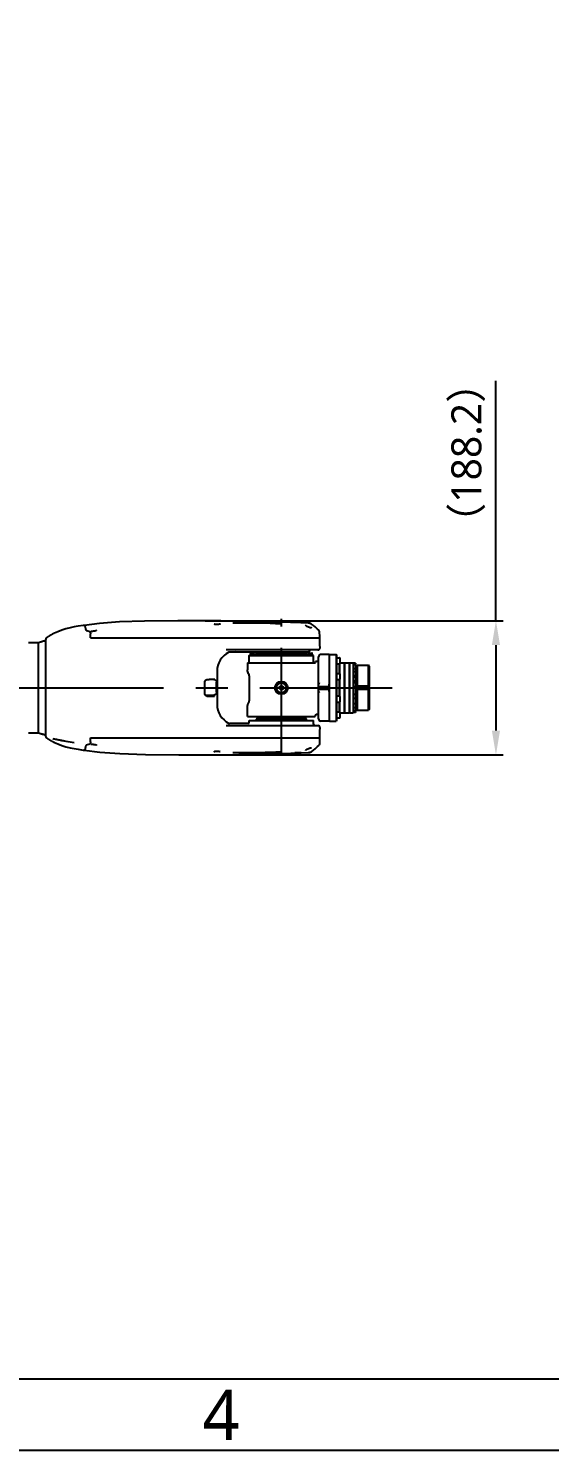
# Model space of a CAD drawing. Header units: millimetres. Extents: x 7426 to 8740, y 124 to 421.
# Drawn here: x 8049.9 to 8086.4, y 123.6 to 223.2 of the extents above; entities that cross this region are included whole.
import ezdxf
from ezdxf.enums import TextEntityAlignment as Align

# ---------------------------------------------------------------- set-up
doc = ezdxf.new("R2010")
doc.units = ezdxf.units.MM
doc.linetypes.add('CENTER', pattern=[0.6, 0.375, -0.075, 0.075, -0.075])
for name, color, linetype in [('中心线', 7, 'Continuous'), ('外形图', 7, 'Continuous'), ('尺寸标注', 7, 'Continuous'), ('模板', 7, 'Continuous')]:
    doc.layers.add(name, color=color, linetype=linetype)
doc.styles.add('微软雅黑', font='msyh.ttc')
doc.dimstyles.new('尺寸标注_1_20比例', dxfattribs={"dimtxt": 2.1, "dimasz": 1.7, "dimexe": 0.5, "dimexo": 0.4, "dimgap": 0.5, "dimtad": 1, "dimdec": 1, "dimlfac": 20, "dimdsep": 46, "dimtxsty": '微软雅黑', "dimcen": 0.09, "dimadec": 0, "dimazin": 0, "dimtp": 0.01, "dimtm": 0.01, "dimtfac": 1, "dimtdec": 1, "dimtofl": 0, "dimtmove": 0, "dimatfit": 3, "dimfxl": 1, "dimtolj": 1, "dimarcsym": 0})

# ---------------------------------------------------------------- blocks, each defined once
blk = doc.blocks.new('图纸')
at = {"color": 2}
for points in [[(6283.66, 123.62), (6283.66, 1549.22), (8299.66, 1549.22), (8299.66, 123.62)], [(6403.66, 147.62), (6403.66, 1525.22), (8275.66, 1525.22), (8275.66, 147.62)]]:
    blk.add_lwpolyline(points, close=True, dxfattribs=at)
at = {"color": 2, "style": '微软雅黑'}
blk.add_text('4', height=16.8, dxfattribs=at).set_placement((7165.66, 135.62), align=Align.MIDDLE_CENTER)
blk.add_attdef('整机外形图', text='', height=19.2, dxfattribs=at).set_placement((7893.3, 256.65), align=Align.MIDDLE)
at = {"color": 7, "style": '微软雅黑'}
for tag, height, p in [('编号', 19.2, (8134.84, 252.67)), ('比例', 12, (7939.66, 171.62))]:
    blk.add_attdef(tag, text='', height=height, dxfattribs=at).set_placement(p, align=Align.MIDDLE)
at = {"style": '微软雅黑'}
for tag, p in [('当前页', (8047.3, 207.62)), ('总页数', (8192.77, 207.62))]:
    blk.add_attdef(tag, text='', height=12, dxfattribs=at).set_placement(p, align=Align.MIDDLE)
blk = doc.blocks.new('*D983')
at = {"layer": 'Defpoints', "color": 0}
for p in [(8061.88, 181.741), (8061.943, 172.345), (8082.649, 172.345)]:
    blk.add_point(p, dxfattribs=at)
at = {"layer": '尺寸标注', "color": 0, "linetype": 'Continuous', "lineweight": -2}
for p, q in [((8082.649, 181.741), (8082.649, 198.554)), ((8062.28, 181.741), (8083.149, 181.741)), ((8082.649, 180.041), (8082.649, 174.045)), ((8062.343, 172.345), (8083.149, 172.345))]:
    blk.add_line(p, q, dxfattribs=at)
at = {"layer": '尺寸标注', "color": 0}
for points in [[(8082.932, 180.041), (8082.366, 180.041), (8082.649, 181.741)], [(8082.366, 174.045), (8082.932, 174.045), (8082.649, 172.345)]]:
    blk.add_solid(points, dxfattribs=at)
at = {"layer": '尺寸标注', "color": 0, "insert": (8079.526, 193.499), "char_height": 2.1, "attachment_point": 2, "rotation": 90, "style": '微软雅黑'}
blk.add_mtext('\\A1;（{\\A1;188.2）}', dxfattribs=at)

msp = doc.modelspace()

# ---------------------------------------------------------------- linework, layer by layer
at = {"layer": '中心线', "color": 7, "linetype": 'CENTER', "ltscale": 20}
msp.add_line((8067.6255, 172.3451), (8067.6255, 181.8705), dxfattribs=at)
at = {"layer": '中心线', "color": 0, "linetype": 'CENTER', "ltscale": 30}
msp.add_line((7994.1241, 177.043), (8075.3804, 177.043), dxfattribs=at)
at = {"layer": '外形图', "color": 0, "linetype": 'Continuous'}
for p, q in [((8053.8063, 181.4174), (8053.7743, 181.3989)), ((8053.8062, 181.4174), (8053.8065, 181.4175)), ((8063.2943, 181.4944), (8063.2653, 181.4893)), ((8069.3313, 181.415), (8069.3255, 181.4317)), ((8069.7012, 181.5254), (8069.6983, 181.527)), ((8069.7041, 181.5239), (8069.7012, 181.5254)), ((8069.7068, 181.5224), (8069.7041, 181.5239)), ((8069.7095, 181.5209), (8069.7068, 181.5224)), ((8069.7121, 181.5194), (8069.7095, 181.5209)), ((8069.7146, 181.5179), (8069.7121, 181.5194)), ((8069.7171, 181.5164), (8069.7146, 181.5179)), ((8069.7195, 181.515), (8069.7171, 181.5164)), ((8069.7218, 181.5135), (8069.7195, 181.515)), ((8069.7242, 181.5121), (8069.7218, 181.5135)), ((8069.7265, 181.5106), (8069.7242, 181.5121)), ((8069.7288, 181.5092), (8069.7265, 181.5106)), ((8069.731, 181.5077), (8069.7288, 181.5092)), ((8069.7333, 181.5062), (8069.731, 181.5077)), ((8069.7358, 181.5045), (8069.7333, 181.5062)), ((8069.7387, 181.5026), (8069.7358, 181.5045)), ((8069.7413, 181.5008), (8069.7387, 181.5026)), ((8051.1254, 180.4237), (8051.1169, 180.384)), ((8051.1254, 179.0945), (8051.1254, 180.4495)), ((8051.1254, 173.7342), (8051.1254, 180.3515)), ((8051.7496, 180.8709), (8051.7486, 180.8704)), ((8054.2669, 180.5429), (8070.3139, 180.5429)), ((8054.2723, 180.9995), (8054.2717, 180.9997)), ((8054.3195, 180.9931), (8054.2974, 180.9946)), ((8054.6458, 181.0386), (8054.6169, 181.0297)), ((8054.6663, 181.0468), (8054.6458, 181.0386)), ((8054.6771, 181.053), (8054.6663, 181.0468)), ((8069.7255, 181.2363), (8069.7255, 181.2363)), ((8070.2397, 181.0767), (8070.2398, 181.0765)), ((8070.2735, 181.0383), (8070.2695, 181.0437)), ((8070.2735, 181.0383), (8070.2738, 181.0378)), ((8070.2808, 181.0271), (8070.2738, 181.0378)), ((8049.9359, 180.193), (8049.9148, 180.1923)), ((8050.6254, 180.193), (8049.9359, 180.193)), ((8050.6266, 180.1933), (8050.6254, 180.1929)), ((8050.6254, 180.1926), (8050.6254, 180.193)), ((8050.6254, 180.1926), (8050.6254, 180.1929)), ((8050.6254, 173.8943), (8050.6254, 180.1926)), ((8070.1807, 179.6929), (8063.7498, 179.6929)), ((8064.6186, 179.5429), (8063.9927, 179.5429)), ((8064.6186, 179.6929), (8064.4346, 179.6816)), ((8069.5755, 179.5429), (8064.6186, 179.5429)), ((8065.3755, 179.2979), (8065.3955, 179.3179)), ((8065.3755, 179.2979), (8069.8755, 179.2979)), ((8065.3755, 178.7929), (8065.3755, 179.2979)), ((8065.3955, 179.3179), (8065.4595, 179.3179)), ((8065.4595, 179.3179), (8065.4595, 179.4429)), ((8065.4595, 179.3179), (8065.4862, 179.3179)), ((8065.4845, 179.4679), (8065.7095, 179.4679)), ((8065.4862, 179.3179), (8066.0115, 179.3179)), ((8065.7345, 179.3179), (8065.7345, 179.4429)), ((8065.8755, 179.3879), (8065.8755, 179.5429)), ((8066.0031, 179.3879), (8065.8755, 179.3879)), ((8065.8955, 179.3679), (8065.8755, 179.3879)), ((8066.0031, 179.3679), (8065.8955, 179.3679)), ((8065.9139, 179.3679), (8065.9005, 179.3179)), ((8066.0031, 179.3179), (8066.0031, 179.4429)), ((8066.0115, 179.3179), (8066.0857, 179.3179)), ((8066.0281, 179.4679), (8066.2531, 179.4679)), ((8066.0857, 179.3179), (8066.9945, 179.3179)), ((8066.2781, 179.3179), (8066.2781, 179.4429)), ((8066.9445, 179.3879), (8066.2781, 179.3879)), ((8066.9445, 179.3679), (8066.2781, 179.3679)), ((8066.9445, 179.3179), (8066.9445, 179.4429)), ((8066.9695, 179.4679), (8067.1945, 179.4679)), ((8066.9945, 179.3179), (8067.1033, 179.3179)), ((8067.1033, 179.3179), (8068.1477, 179.3179)), ((8067.2195, 179.3179), (8067.2195, 179.4429)), ((8068.0315, 179.3879), (8067.2195, 179.3879)), ((8068.0315, 179.3679), (8067.2195, 179.3679)), ((8068.0315, 179.3179), (8068.0315, 179.4429)), ((8068.0565, 179.4679), (8068.2815, 179.4679)), ((8068.1477, 179.3179), (8068.2565, 179.3179)), ((8068.2565, 179.3179), (8069.1651, 179.3179)), ((8068.3065, 179.3179), (8068.3065, 179.4429)), ((8068.9729, 179.3879), (8068.3065, 179.3879)), ((8068.9729, 179.3679), (8068.3065, 179.3679)), ((8068.9729, 179.3179), (8068.9729, 179.4429)), ((8068.9979, 179.4679), (8069.2229, 179.4679)), ((8069.1651, 179.3179), (8069.2395, 179.3179)), ((8069.2395, 179.3179), (8069.7649, 179.3179)), ((8069.2479, 179.3179), (8069.2479, 179.4429)), ((8069.3755, 179.3879), (8069.2479, 179.3879)), ((8069.3555, 179.3679), (8069.2479, 179.3679)), ((8069.3371, 179.3679), (8069.3505, 179.3179)), ((8069.3555, 179.3679), (8069.3755, 179.3879)), ((8069.3755, 179.3879), (8069.3755, 179.5429)), ((8069.5164, 179.3179), (8069.5164, 179.4429)), ((8069.5414, 179.4679), (8069.7665, 179.4679)), ((8069.5755, 179.5429), (8069.5755, 179.5929)), ((8069.7649, 179.3179), (8069.7915, 179.3179)), ((8069.7915, 179.3179), (8069.7915, 179.4429)), ((8069.7915, 179.3179), (8069.8555, 179.3179)), ((8069.8755, 179.2979), (8069.8555, 179.3179)), ((8069.8755, 178.7929), (8069.8755, 179.2979)), ((8070.9755, 179.3679), (8070.3755, 179.3679)), ((8070.9755, 179.3429), (8071.0005, 179.3679)), ((8070.9755, 179.3679), (8070.9755, 177.2929)), ((8071.0005, 179.3679), (8071.4505, 179.3679)), ((8071.0005, 174.7179), (8071.0005, 179.3679)), ((8071.4755, 179.3429), (8071.4505, 179.3679)), ((8071.4505, 179.3679), (8071.4505, 174.7179)), ((8071.4755, 179.3429), (8071.4755, 174.7429)), ((8065.2505, 178.7929), (8070.0161, 178.7929)), ((8065.2505, 178.7929), (8065.2505, 178.3079)), ((8070.0224, 178.8909), (8070.0255, 178.8948)), ((8070.0744, 178.8945), (8070.0255, 178.8948)), ((8070.2255, 177.1429), (8070.2255, 179.2179)), ((8071.4755, 179.1494), (8071.7005, 179.1494)), ((8071.4755, 178.7244), (8071.7005, 178.7244)), ((8071.6755, 178.7244), (8071.6755, 178.0399)), ((8071.7255, 179.1244), (8071.7255, 178.7494)), ((8071.7255, 178.7929), (8072.0355, 178.7929)), ((8071.7255, 178.0149), (8071.7255, 178.7494)), ((8072.0505, 178.7779), (8072.0355, 178.7929)), ((8072.0355, 178.7929), (8072.0355, 175.2929)), ((8072.0505, 178.7779), (8072.0655, 178.7929)), ((8072.0505, 175.3079), (8072.0505, 178.7779)), ((8072.0655, 178.7929), (8072.3793, 178.7929)), ((8072.0655, 175.2929), (8072.0655, 178.7929)), ((8072.3943, 178.7779), (8072.3793, 178.7929)), ((8072.3793, 178.7929), (8072.3793, 175.2929)), ((8072.3943, 178.7779), (8072.4093, 178.7929)), ((8072.3943, 175.3079), (8072.3943, 178.7779)), ((8072.4093, 178.7929), (8072.658, 178.7929)), ((8072.4093, 175.2929), (8072.4093, 178.7929)), ((8072.6755, 178.7754), (8072.658, 178.7929)), ((8072.658, 178.7929), (8072.658, 175.2929)), ((8072.6755, 175.3104), (8072.6755, 178.7754)), ((8072.8155, 178.7667), (8072.6755, 178.7667)), ((8072.8155, 178.6586), (8072.6755, 178.6586)), ((8072.8155, 178.3836), (8072.6755, 178.3836)), ((8072.8255, 178.7567), (8072.8155, 178.7667)), ((8072.8155, 178.7667), (8072.8155, 178.3836)), ((8072.8255, 178.6486), (8072.8155, 178.6586)), ((8072.8255, 178.3936), (8072.8155, 178.3836)), ((8072.8255, 178.7567), (8072.8255, 175.3291)), ((8072.8505, 178.4679), (8072.8255, 178.4929)), ((8072.8505, 178.4679), (8072.8505, 175.6179)), ((8072.8755, 178.5679), (8072.9255, 178.6179)), ((8072.8755, 177.1429), (8072.8755, 178.5679)), ((8072.9255, 178.6179), (8073.7255, 178.6179)), ((8072.9255, 178.6179), (8072.9255, 177.1699)), ((8073.7755, 178.5679), (8073.7255, 178.6179)), ((8073.7255, 177.1699), (8073.7255, 178.6179)), ((8073.7755, 178.5679), (8073.7755, 177.1429)), ((8062.2638, 176.6554), (8062.2638, 177.4304)), ((8062.4011, 177.6304), (8062.5637, 177.6304)), ((8062.9023, 177.6304), (8062.5637, 177.6304)), ((8062.9023, 177.6304), (8062.9461, 177.6304)), ((8062.9461, 177.6243), (8062.9461, 177.6304)), ((8063.0906, 176.7304), (8063.0906, 177.4304)), ((8063.1255, 178.1929), (8063.1255, 175.8929)), ((8065.3755, 177.8744), (8065.3755, 176.1281)), ((8070.9755, 176.7929), (8070.9755, 177.2929)), ((8071.4755, 178.0399), (8071.7005, 178.0399)), ((8071.4755, 177.6149), (8071.7005, 177.6149)), ((8071.6755, 177.6149), (8071.6755, 176.4709)), ((8071.7255, 178.0149), (8071.7255, 177.6399)), ((8071.7255, 176.4459), (8071.7255, 177.6399)), ((8072.8155, 178.1544), (8072.6755, 178.1544)), ((8072.8155, 177.8794), (8072.6755, 177.8794)), ((8072.8155, 177.7927), (8072.6755, 177.7927)), ((8072.8155, 177.5177), (8072.6755, 177.5177)), ((8072.8155, 177.3892), (8072.6755, 177.3892)), ((8072.8255, 178.1444), (8072.8155, 178.1544)), ((8072.8155, 178.1544), (8072.8155, 177.8794)), ((8072.8255, 177.8894), (8072.8155, 177.8794)), ((8072.8255, 177.7827), (8072.8155, 177.7927)), ((8072.8155, 177.7927), (8072.8155, 177.5177)), ((8072.8255, 177.5277), (8072.8155, 177.5177)), ((8072.8255, 177.3792), (8072.8155, 177.3892)), ((8072.8155, 177.3892), (8072.8155, 177.1142)), ((8072.8755, 178.1429), (8072.8505, 178.1679)), ((8062.2957, 176.5304), (8062.9023, 176.5304)), ((8062.4011, 176.4554), (8062.9461, 176.4554)), ((8062.9461, 176.4554), (8062.9461, 176.5365)), ((8067.4812, 177.0398), (8067.5507, 177.1663)), ((8067.556, 176.9164), (8067.4812, 177.0398)), ((8067.5507, 177.1663), (8067.695, 177.1694)), ((8067.7003, 176.9194), (8067.556, 176.9164)), ((8067.695, 177.1694), (8067.7698, 177.0459)), ((8067.7698, 177.0459), (8067.7003, 176.9194)), ((8070.2255, 177.1429), (8070.3755, 177.1429)), ((8070.2255, 176.9429), (8070.2255, 177.1429)), ((8070.2255, 176.9429), (8070.3755, 176.9429)), ((8070.2255, 174.8679), (8070.2255, 176.9429)), ((8070.3755, 177.1429), (8070.9755, 177.1429)), ((8070.3755, 176.9429), (8070.9755, 176.9429)), ((8070.9755, 176.7929), (8070.9755, 174.7179)), ((8071.4755, 176.4709), (8071.7005, 176.4709)), ((8071.7255, 176.4459), (8071.7255, 176.0709)), ((8072.8155, 177.1142), (8072.6755, 177.1142)), ((8072.8155, 176.5681), (8072.6755, 176.5681)), ((8072.8155, 176.2931), (8072.6755, 176.2931)), ((8072.8255, 177.1242), (8072.8155, 177.1142)), ((8072.8255, 176.5581), (8072.8155, 176.5681)), ((8072.8155, 176.5681), (8072.8155, 176.2931)), ((8072.8255, 176.3031), (8072.8155, 176.2931)), ((8072.8755, 177.1429), (8073.7755, 177.1429)), ((8072.8755, 176.9429), (8072.8755, 177.1429)), ((8072.8755, 176.9429), (8073.7755, 176.9429)), ((8072.8755, 175.5179), (8072.8755, 176.9429)), ((8072.9255, 177.1699), (8073.7255, 177.1699)), ((8073.7255, 176.9159), (8072.9255, 176.9159)), ((8072.9255, 176.9159), (8072.9255, 175.4679)), ((8073.7255, 175.4679), (8073.7255, 176.9159)), ((8073.7755, 176.9429), (8073.7755, 177.1429)), ((8073.7755, 176.9429), (8073.7755, 175.5179)), ((8065.2505, 175.0429), (8065.2505, 175.6779)), ((8071.4755, 176.0459), (8071.7005, 176.0459)), ((8071.4755, 175.3614), (8071.7005, 175.3614)), ((8071.6755, 176.0459), (8071.6755, 175.3614)), ((8071.7255, 175.3364), (8071.7255, 176.0709)), ((8071.7255, 175.3364), (8071.7255, 174.9614)), ((8072.0505, 175.3079), (8072.0355, 175.2929)), ((8072.0505, 175.3079), (8072.0655, 175.2929)), ((8072.3943, 175.3079), (8072.3793, 175.2929)), ((8072.3943, 175.3079), (8072.4093, 175.2929)), ((8072.6755, 175.3104), (8072.658, 175.2929)), ((8072.8155, 175.911), (8072.6755, 175.911)), ((8072.8155, 175.636), (8072.6755, 175.636)), ((8072.8155, 175.4272), (8072.6755, 175.4272)), ((8072.8155, 175.3191), (8072.6755, 175.3191)), ((8072.8255, 175.901), (8072.8155, 175.911)), ((8072.8155, 175.911), (8072.8155, 175.3191)), ((8072.8255, 175.646), (8072.8155, 175.636)), ((8072.8255, 175.4372), (8072.8155, 175.4272)), ((8072.8255, 175.3291), (8072.8155, 175.3191)), ((8072.8505, 175.6179), (8072.8255, 175.5929)), ((8072.8755, 175.9429), (8072.8505, 175.9179)), ((8072.8755, 175.5179), (8072.9255, 175.4679)), ((8072.9255, 175.4679), (8073.7255, 175.4679)), ((8073.7755, 175.5179), (8073.7255, 175.4679)), ((8051.1254, 173.6363), (8051.1254, 174.9913)), ((8063.7498, 174.3929), (8070.1809, 174.3929)), ((8064.6186, 174.5429), (8063.9928, 174.5429)), ((8065.3485, 174.5429), (8064.6186, 174.5429)), ((8065.2505, 175.0429), (8070.0005, 175.0429)), ((8065.3755, 174.7429), (8069.8755, 174.7429)), ((8065.3755, 174.6429), (8065.3755, 174.7429)), ((8065.9332, 174.9429), (8065.8755, 174.8429)), ((8065.8755, 174.8429), (8069.3755, 174.8429)), ((8065.8755, 174.7429), (8065.8755, 174.8429)), ((8065.9332, 174.9429), (8069.3178, 174.9429)), ((8066.188, 175.0429), (8066.188, 174.9679)), ((8066.463, 175.0429), (8066.463, 174.9679)), ((8066.5005, 175.0429), (8066.5005, 174.9429)), ((8066.5687, 175.0429), (8066.5687, 174.9679)), ((8066.8437, 175.0429), (8066.8437, 174.9679)), ((8067.488, 175.0429), (8067.488, 174.9679)), ((8067.763, 175.0429), (8067.763, 174.9679)), ((8068.4072, 175.0429), (8068.4072, 174.9679)), ((8068.6822, 175.0429), (8068.6822, 174.9679)), ((8068.7505, 175.0429), (8068.7505, 174.9429)), ((8068.788, 175.0429), (8068.788, 174.9679)), ((8069.063, 175.0429), (8069.063, 174.9679)), ((8069.3178, 174.9429), (8069.3755, 174.8429)), ((8069.3755, 174.7429), (8069.3755, 174.8429)), ((8069.8755, 174.4929), (8069.8755, 174.7429)), ((8070.0005, 175.0429), (8070.0005, 175.0915)), ((8070.0744, 175.2219), (8070.0883, 175.1907)), ((8070.9755, 174.7179), (8070.3755, 174.7179)), ((8070.9755, 174.7429), (8071.0005, 174.7179)), ((8071.0005, 174.7179), (8071.4505, 174.7179)), ((8071.4755, 174.7429), (8071.4505, 174.7179)), ((8071.4755, 174.9364), (8071.7005, 174.9364)), ((8071.7255, 175.2929), (8072.0355, 175.2929)), ((8072.0655, 175.2929), (8072.3793, 175.2929)), ((8072.4093, 175.2929), (8072.658, 175.2929)), ((8049.9137, 173.8935), (8049.935, 173.8928)), ((8049.935, 173.8928), (8050.6254, 173.8928)), ((8050.6254, 173.8918), (8050.6254, 173.8943)), ((8050.6254, 173.8929), (8050.6254, 173.8943)), ((8050.6266, 173.8925), (8050.6254, 173.8929)), ((8054.2669, 173.5429), (8070.3139, 173.5429)), ((8051.7496, 173.2149), (8051.7486, 173.2154)), ((8053.7809, 172.6877), (8053.8143, 172.6683)), ((8053.8144, 172.6683), (8053.8142, 172.6683)), ((8054.3007, 173.0906), (8054.3202, 173.0923)), ((8054.3202, 173.0923), (8054.3448, 173.0931)), ((8062.9568, 172.5925), (8062.979, 172.5967)), ((8062.979, 172.5967), (8063.0073, 172.6004)), ((8063.2733, 172.5965), (8063.3008, 172.5917)), ((8063.3008, 172.5917), (8063.3209, 172.5867)), ((8068.5585, 172.4793), (8068.5585, 172.4814)), ((8069.0175, 172.4958), (8069.0175, 172.4937)), ((8069.0176, 172.4928), (8069.5119, 172.5089)), ((8069.3335, 172.6539), (8069.3386, 172.6695)), ((8069.5117, 172.5089), (8069.5159, 172.509)), ((8069.5214, 172.5092), (8069.525, 172.5094)), ((8069.525, 172.5094), (8069.5273, 172.5095)), ((8069.5273, 172.5095), (8069.5296, 172.5096)), ((8069.5296, 172.5096), (8069.5319, 172.5098)), ((8069.5319, 172.5098), (8069.5343, 172.5099)), ((8069.5343, 172.5099), (8069.5367, 172.5101)), ((8069.5367, 172.5101), (8069.5393, 172.5103)), ((8069.5393, 172.5103), (8069.5418, 172.5105)), ((8069.5418, 172.5105), (8069.5445, 172.5107)), ((8069.5445, 172.5107), (8069.5472, 172.511)), ((8069.5472, 172.511), (8069.55, 172.5113)), ((8069.55, 172.5113), (8069.5528, 172.5116)), ((8069.5528, 172.5116), (8069.5558, 172.5119)), ((8069.5558, 172.5119), (8069.5589, 172.5123)), ((8069.5589, 172.5123), (8069.562, 172.5127)), ((8069.562, 172.5127), (8069.5653, 172.5132)), ((8069.5653, 172.5132), (8069.5688, 172.5137)), ((8069.6548, 172.5361), (8069.6584, 172.5374)), ((8069.6584, 172.5374), (8069.662, 172.5388)), ((8069.662, 172.5388), (8069.6655, 172.5401)), ((8069.6655, 172.5401), (8069.6689, 172.5415)), ((8069.6689, 172.5415), (8069.6722, 172.5428)), ((8069.6722, 172.5428), (8069.6755, 172.5442)), ((8069.6755, 172.5442), (8069.6786, 172.5456)), ((8069.6786, 172.5456), (8069.6817, 172.5469)), ((8069.6817, 172.5469), (8069.6847, 172.5483)), ((8069.6847, 172.5483), (8069.6877, 172.5496)), ((8069.6877, 172.5496), (8069.6906, 172.5509)), ((8069.6906, 172.5509), (8069.6934, 172.5523)), ((8069.6934, 172.5523), (8069.6961, 172.5536)), ((8069.6961, 172.5536), (8069.6987, 172.5549)), ((8069.6987, 172.5549), (8069.7014, 172.5562)), ((8069.7014, 172.5562), (8069.7039, 172.5575)), ((8069.7039, 172.5575), (8069.7064, 172.5588)), ((8069.7064, 172.5588), (8069.7088, 172.5601)), ((8069.7088, 172.5601), (8069.7112, 172.5614)), ((8069.7112, 172.5614), (8069.7135, 172.5627)), ((8069.7135, 172.5627), (8069.7158, 172.5639)), ((8069.7158, 172.5639), (8069.718, 172.5652)), ((8069.718, 172.5652), (8069.7203, 172.5665)), ((8069.7203, 172.5665), (8069.7224, 172.5677)), ((8069.7224, 172.5677), (8069.7245, 172.569)), ((8069.7245, 172.569), (8069.7266, 172.5703)), ((8069.7266, 172.5703), (8069.7287, 172.5715)), ((8069.7281, 172.8499), (8069.7344, 172.8477)), ((8069.7287, 172.5715), (8069.7308, 172.5728)), ((8069.7308, 172.5728), (8069.7328, 172.5741)), ((8069.7328, 172.5741), (8069.7348, 172.5754)), ((8069.7344, 172.8477), (8069.7346, 172.8476)), ((8069.7348, 172.5754), (8069.7368, 172.5767)), ((8069.7368, 172.5767), (8069.7389, 172.578)), ((8069.7389, 172.578), (8069.741, 172.5794)), ((8069.741, 172.5794), (8069.7432, 172.5809)), ((8069.7432, 172.5809), (8069.7457, 172.5825)), ((8069.7457, 172.5825), (8069.7493, 172.585)), ((8070.165, 172.9291), (8070.2477, 173.0091)), ((8070.2478, 173.0092), (8070.2477, 173.0091)), ((8070.2774, 173.0421), (8070.2815, 173.0475)), ((8070.2815, 173.0475), (8070.2819, 173.048)), ((8070.2819, 173.048), (8070.2895, 173.0599))]:
    msp.add_line(p, q, dxfattribs=at)
for points in [[(8053.1254, 181.3027), (8052.8453, 181.2467), (8052.5352, 181.1679), (8052.2421, 181.0748), (8051.9652, 180.9679), (8051.7486, 180.8704)], [(8053.7365, 181.4034), (8053.3951, 181.3488), (8053.1254, 181.3027)], [(8067.6255, 181.6348), (8065.8158, 181.6895), (8063.3889, 181.7375), (8060.3705, 181.744), (8058.0489, 181.7156), (8056.2918, 181.6536), (8054.8897, 181.5499), (8053.8065, 181.4175)], [(8062.95, 181.493), (8062.9336, 181.4973), (8062.924, 181.501), (8062.9226, 181.5019)], [(8062.9994, 181.4853), (8062.9728, 181.4888), (8062.95, 181.493)], [(8063.2654, 181.4893), (8063.2526, 181.4872), (8063.1978, 181.4766), (8063.1366, 181.4702), (8063.0743, 181.4741), (8063.0165, 181.4831), (8062.9993, 181.4854)], [(8063.3281, 181.5048), (8063.3288, 181.5056), (8063.3255, 181.5037), (8063.3138, 181.4993), (8063.2943, 181.4944)], [(8069.5039, 181.5769), (8068.9766, 181.594), (8068.2707, 181.6159), (8067.6255, 181.6348)], [(8069.7265, 181.2381), (8069.7265, 181.2381), (8069.7175, 181.2354), (8069.689, 181.2357), (8069.6449, 181.2436), (8069.5903, 181.2595), (8069.5306, 181.282), (8069.471, 181.3095), (8069.4142, 181.3415), (8069.3643, 181.3777), (8069.3313, 181.415)], [(8069.6983, 181.527), (8069.6968, 181.5278), (8069.6953, 181.5286), (8069.6937, 181.5294), (8069.6921, 181.5302), (8069.6905, 181.531), (8069.6889, 181.5318), (8069.6872, 181.5326), (8069.6855, 181.5334), (8069.6838, 181.5343), (8069.682, 181.5351), (8069.6802, 181.5359), (8069.6784, 181.5368), (8069.6765, 181.5376), (8069.6747, 181.5384), (8069.6727, 181.5393), (8069.6708, 181.5401), (8069.6688, 181.541), (8069.6668, 181.5418), (8069.6647, 181.5427), (8069.6626, 181.5436), (8069.6605, 181.5444), (8069.6584, 181.5453), (8069.6562, 181.5462), (8069.654, 181.547), (8069.6517, 181.5479), (8069.6494, 181.5487), (8069.6471, 181.5496), (8069.6447, 181.5505), (8069.6423, 181.5513), (8069.6398, 181.5522), (8069.6373, 181.5531), (8069.6348, 181.5539), (8069.6321, 181.5548), (8069.6295, 181.5557), (8069.6267, 181.5565), (8069.624, 181.5574), (8069.6211, 181.5583), (8069.6183, 181.5591), (8069.6154, 181.56), (8069.6125, 181.5608), (8069.6095, 181.5616), (8069.6066, 181.5624), (8069.6036, 181.5632), (8069.6006, 181.564), (8069.5975, 181.5647), (8069.5945, 181.5654), (8069.5915, 181.5662), (8069.5884, 181.5668), (8069.5854, 181.5675), (8069.5823, 181.5682), (8069.5793, 181.5688), (8069.5762, 181.5694), (8069.5732, 181.57), (8069.5701, 181.5705), (8069.567, 181.571), (8069.564, 181.5715), (8069.5609, 181.572), (8069.5578, 181.5725), (8069.5547, 181.5729), (8069.5516, 181.5734), (8069.5484, 181.5737), (8069.5453, 181.5741), (8069.542, 181.5745), (8069.5388, 181.5748), (8069.5354, 181.5751), (8069.5319, 181.5754), (8069.5283, 181.5757), (8069.5245, 181.576), (8069.5203, 181.5762), (8069.5153, 181.5765), (8069.5087, 181.5767), (8069.5039, 181.5769)], [(8070.2397, 181.0767), (8070.157, 181.1567), (8070.0818, 181.2279), (8069.9916, 181.3086), (8069.8654, 181.4111), (8069.7412, 181.5008)], [(8051.1254, 180.3515), (8051.0241, 180.3186), (8050.9035, 180.2802), (8050.7701, 180.2381), (8050.6261, 180.1931)], [(8051.0561, 180.329), (8050.9636, 180.2993), (8050.7879, 180.2437), (8050.6266, 180.1933)], [(8051.1169, 180.384), (8051.0934, 180.3508), (8051.0561, 180.329)], [(8051.7496, 180.8708), (8051.7149, 180.854), (8051.6815, 180.8374), (8051.6491, 180.821), (8051.6176, 180.8047), (8051.587, 180.7885), (8051.5572, 180.7725), (8051.5281, 180.7565), (8051.4997, 180.7407), (8051.4721, 180.7249), (8051.4451, 180.7092), (8051.4187, 180.6937), (8051.3929, 180.6782), (8051.3676, 180.6627), (8051.343, 180.6474), (8051.3189, 180.6322), (8051.2952, 180.6171), (8051.2721, 180.602), (8051.2496, 180.5871), (8051.2275, 180.5723), (8051.2058, 180.5576), (8051.1846, 180.5429), (8051.1681, 180.5315)], [(8054.2974, 180.9946), (8054.2813, 180.997), (8054.2723, 180.9995)], [(8054.6169, 181.0297), (8054.5813, 181.0208), (8054.541, 181.0127), (8054.4985, 181.0057), (8054.4563, 181.0001), (8054.4162, 180.9961), (8054.3794, 180.9937), (8054.347, 180.9927), (8054.3195, 180.9931)], [(8070.2694, 181.0437), (8070.2454, 181.071), (8070.2398, 181.0765)], [(8070.3021, 180.9541), (8070.2981, 180.9845), (8070.2808, 181.0271)], [(8070.3132, 180.5686), (8070.3096, 180.7), (8070.3038, 180.8971), (8070.3021, 180.9541)], [(8070.331, 179.8462), (8070.3264, 180.0526), (8070.3199, 180.3176), (8070.3139, 180.5429)], [(8050.6261, 173.8926), (8050.7701, 173.8476), (8050.9035, 173.8056), (8051.0241, 173.7671), (8051.1254, 173.7342)], [(8050.6266, 173.8925), (8050.7879, 173.842), (8050.9636, 173.7865), (8051.0561, 173.7568)], [(8051.1681, 173.5543), (8051.1832, 173.5438), (8051.2027, 173.5304), (8051.2219, 173.5172), (8051.2412, 173.5042), (8051.2609, 173.4911), (8051.2812, 173.4778), (8051.3021, 173.4643), (8051.3236, 173.4505), (8051.346, 173.4365), (8051.3691, 173.4221), (8051.3931, 173.4075), (8051.4178, 173.3926), (8051.4434, 173.3775), (8051.47, 173.3621), (8051.4975, 173.3463), (8051.5263, 173.3303), (8051.5563, 173.3138), (8051.5878, 173.2968), (8051.6208, 173.2794), (8051.6553, 173.2616), (8051.6914, 173.2434), (8051.7292, 173.2248), (8051.7496, 173.215)], [(8070.3101, 173.1317), (8070.3118, 173.1886), (8070.3176, 173.3858), (8070.3212, 173.5172)], [(8070.3139, 173.5429), (8070.3199, 173.7681), (8070.3264, 174.0332), (8070.331, 174.2396)], [(8051.7486, 173.2154), (8051.9652, 173.1179), (8052.2421, 173.011), (8052.5352, 172.9179), (8052.8453, 172.8391), (8053.1254, 172.7831)], [(8053.1254, 172.7831), (8053.3951, 172.737), (8053.7365, 172.6824)], [(8053.8145, 172.6683), (8054.9065, 172.535), (8056.3222, 172.4309), (8058.1001, 172.3692), (8060.4451, 172.3414), (8063.4417, 172.3488), (8065.8413, 172.3968), (8067.6335, 172.451)], [(8054.2792, 173.0858), (8054.2796, 173.086), (8054.2869, 173.0883), (8054.3007, 173.0906)], [(8054.3448, 173.0931), (8054.3739, 173.0926), (8054.4073, 173.0909), (8054.444, 173.0878), (8054.4833, 173.0833), (8054.5239, 173.0774), (8054.5637, 173.0703), (8054.6007, 173.0623), (8054.6329, 173.0538), (8054.6586, 173.0455)], [(8054.6586, 173.0455), (8054.6765, 173.0379), (8054.6783, 173.037)], [(8062.931, 172.5847), (8062.9302, 172.5838), (8062.9318, 172.5846), (8062.9409, 172.5882), (8062.9568, 172.5925)], [(8063.0073, 172.6004), (8063.0208, 172.6021), (8063.0779, 172.611), (8063.1401, 172.6156), (8063.2016, 172.6099), (8063.2571, 172.5992), (8063.2735, 172.5965)], [(8063.3209, 172.5867), (8063.3332, 172.5822), (8063.3356, 172.581)], [(8067.6335, 172.451), (8068.2787, 172.4699), (8068.5586, 172.4786)], [(8069.3386, 172.6695), (8069.3704, 172.7065), (8069.4197, 172.7427), (8069.4761, 172.7748), (8069.5355, 172.8025), (8069.5952, 172.8252), (8069.65, 172.8414), (8069.6947, 172.8499)], [(8069.5159, 172.509), (8069.5175, 172.5091), (8069.5214, 172.5092)], [(8069.5688, 172.5137), (8069.5706, 172.514), (8069.5724, 172.5143), (8069.5743, 172.5146), (8069.5763, 172.5149), (8069.5783, 172.5153), (8069.5803, 172.5157), (8069.5824, 172.516), (8069.5846, 172.5165), (8069.5867, 172.5169), (8069.589, 172.5173), (8069.5912, 172.5178), (8069.5935, 172.5183), (8069.5959, 172.5188), (8069.5982, 172.5193), (8069.6006, 172.5199), (8069.603, 172.5204), (8069.6054, 172.521), (8069.6078, 172.5216), (8069.6102, 172.5222), (8069.6126, 172.5228), (8069.6149, 172.5235), (8069.6173, 172.5241), (8069.6196, 172.5247), (8069.622, 172.5254), (8069.6242, 172.526), (8069.6265, 172.5267), (8069.6287, 172.5274), (8069.6308, 172.528), (8069.633, 172.5287), (8069.6351, 172.5293), (8069.6372, 172.53), (8069.6392, 172.5307), (8069.6413, 172.5313), (8069.6433, 172.532), (8069.6452, 172.5327), (8069.6472, 172.5334), (8069.6491, 172.534), (8069.651, 172.5347), (8069.6548, 172.5361)], [(8069.6947, 172.8499), (8069.7241, 172.8505), (8069.7281, 172.8499)], [(8069.7492, 172.5849), (8069.8734, 172.6747), (8069.9996, 172.7772), (8070.0898, 172.8579), (8070.165, 172.9291)], [(8070.2478, 173.0092), (8070.2534, 173.0148), (8070.2774, 173.0421)], [(8070.2895, 173.0599), (8070.3063, 173.1023), (8070.3101, 173.1317)]]:
    msp.add_lwpolyline(points, dxfattribs=at)
for radius in [0.45, 0.4, 0.35]:
    msp.add_circle((8067.6255, 177.0429), radius, dxfattribs=at)
for centre, radius, start, end in [((8065.1394, 34.0221), 147.5436, 89.191815, 90.354924), ((8070.0889, 378.2599), 196.7298, 269.164597, 269.281842), ((8051.2254, 180.4495), 0.1, 124.942919, 180), ((8070.2883, 180.5679), 0.025, 270, 1.571411), ((8064.6255, 178.1929), 1.5, 116.765501, 180), ((8063.995, 179.4429), 0.1, 90, 116.765501), ((8063.9928, 179.4431), 0.0998, 95.648255, 97.645918), ((8063.9928, 179.4432), 0.0997, 90.003707, 95.650621), ((8065.4845, 179.4429), 0.025, 90, 180), ((8065.7095, 179.4429), 0.025, 0, 90), ((8066.0281, 179.4429), 0.025, 90, 180), ((8066.2531, 179.4429), 0.025, 0, 90), ((8066.9695, 179.4429), 0.025, 90, 180), ((8067.1945, 179.4429), 0.025, 0, 90), ((8068.0565, 179.4429), 0.025, 90, 180), ((8068.2815, 179.4429), 0.025, 0, 90), ((8068.9979, 179.4429), 0.025, 90, 180), ((8069.2229, 179.4429), 0.025, 0, 90), ((8069.5414, 179.4429), 0.025, 90, 180), ((8069.6755, 179.5929), 0.1, 90, 180), ((8069.7665, 179.4429), 0.025, 0, 90), ((8070.181, 179.8429), 0.15, 270, 1.246298), ((8070.3755, 179.2179), 0.15, 90, 180), ((8078.0274, 172.6906), 10.1253, 142.240483, 142.938303), ((8070.0755, 179.0445), 0.15, 269.566066, 0), ((8071.7005, 179.1244), 0.025, 0, 90), ((8071.7005, 178.7494), 0.025, 270, 0), ((8062.9023, 177.4505), 0.1799, 79.912465, 89.987217), ((8062.902, 177.4494), 0.181, 69.673489, 79.886933), ((8065.1255, 177.8744), 0.25, 0, 33.569071), ((8070.3755, 177.2929), 0.15, 132.292549, 180), ((8071.7005, 178.0149), 0.025, 0, 90), ((8071.7005, 177.6399), 0.025, 270, 0), ((8067.6255, 177.0429), 0.125, 91.211346, 270.0553), ((8067.6255, 177.0429), 0.125, 271.211346, 90.0553), ((8070.3755, 176.7929), 0.15, 180, 227.707451), ((8071.7005, 176.4459), 0.025, 0, 90), ((8076.4923, 173.5995), 5.0467, 134.971085, 135.403439), ((8076.4923, 180.4863), 5.0467, 224.59656, 225.028914), ((8070.1588, 173.5995), 5.0467, 44.596561, 45.028915), ((8070.1588, 180.4863), 5.0467, 314.971086, 315.40344), ((8064.6255, 175.8929), 1.5, 180, 243.234499), ((8065.1255, 176.1281), 0.25, 344.529224, 0), ((8071.7005, 176.0709), 0.025, 270, 0), ((8071.7005, 175.3364), 0.025, 0, 90), ((8063.995, 174.6429), 0.1, 243.234499, 270), ((8065.2755, 174.6429), 0.1, 270, 0), ((8066.213, 174.9679), 0.025, 180, 270), ((8066.438, 174.9679), 0.025, 270, 0), ((8066.5937, 174.9679), 0.025, 180, 270), ((8066.8187, 174.9679), 0.025, 270, 0), ((8067.513, 174.9679), 0.025, 180, 270), ((8067.738, 174.9679), 0.025, 270, 0), ((8068.4322, 174.9679), 0.025, 180, 270), ((8068.6572, 174.9679), 0.025, 270, 0), ((8068.813, 174.9679), 0.025, 180, 270), ((8069.038, 174.9679), 0.025, 270, 0), ((8069.9755, 174.4929), 0.1, 180, 270), ((8070.1005, 175.0915), 0.1, 97.01792, 180), ((8070.0755, 175.0413), 0.15, 0, 85.111699), ((8070.181, 174.2429), 0.15, 358.753668, 90), ((8070.3755, 174.8679), 0.15, 180, 270), ((8071.7005, 174.9614), 0.025, 270, 0), ((8051.0254, 173.6616), 0.1, 0.23545, 72.08723), ((8051.2254, 173.6363), 0.1, 180, 235.057069), ((8054.5929, 186.6452), 13.4847, 257.287027, 257.804639), ((8055.4792, 190.7671), 17.7009, 257.819092, 258.57545), ((8056.7755, 197.1514), 24.2154, 258.561196, 258.948591), ((8058.4957, 205.9692), 33.1994, 258.951902, 259.32253), ((8070.2963, 173.5179), 0.025, 358.428287, 57.628639), ((8065.1474, 320.0637), 147.5436, 269.645076, 270.808185), ((8070.1058, -24.8303), 197.386, 90.718353, 90.835208)]:
    msp.add_arc(centre, radius, start, end, dxfattribs=at)
for points, knots in [([(8053.7945, 181.4015), (8053.7889, 181.4024), (8053.7697, 181.4048), (8053.7501, 181.4055), (8053.7365, 181.4034)], [0, 0, 0, 0, 0.2944157, 1, 1, 1, 1]), ([(8053.8497, 181.3899), (8053.8447, 181.3912), (8053.8265, 181.3958), (8053.8081, 181.3995), (8053.7945, 181.4015)], [0, 0, 0, 0, 0.2731731, 1, 1, 1, 1]), ([(8054.0111, 181.0253), (8054.0016, 181.0281), (8053.9758, 181.0361), (8053.9563, 181.0839), (8053.9396, 181.1416), (8053.9233, 181.2103), (8053.908, 181.2791), (8053.8923, 181.3348), (8053.8785, 181.3805), (8053.8568, 181.3881), (8053.8497, 181.3899)], [0, 0, 0, 0, 0.0712404, 0.182755, 0.3418463, 0.5155539, 0.6887402, 0.8451232, 0.9472147, 1, 1, 1, 1]), ([(8054.2107, 180.9651), (8054.1926, 180.9706), (8054.1262, 180.9909), (8054.0596, 181.011), (8054.0111, 181.0252)], [0, 0, 0, 0, 0.2724573, 1, 1, 1, 1]), ([(8054.2107, 180.9651), (8054.228, 180.9598), (8054.2544, 180.9087), (8054.2598, 180.8622), (8054.2605, 180.8312)], [0, 0, 0, 0, 0.3682765, 1, 1, 1, 1]), ([(8065.3338, 178.0126), (8065.3052, 178.0556), (8065.2603, 178.1514), (8065.2505, 178.256), (8065.2505, 178.3079)], [0, 0, 0, 0, 0.4987053, 1, 1, 1, 1]), ([(8062.2638, 177.4304), (8062.2638, 177.4796), (8062.2821, 177.5692), (8062.3636, 177.6304), (8062.4011, 177.6304)], [0, 0, 0, 0, 0.5677242, 1, 1, 1, 1]), ([(8062.9649, 177.6191), (8062.9836, 177.6122), (8063.019, 177.5919), (8063.0596, 177.5465), (8063.0849, 177.491), (8063.0906, 177.4505), (8063.0906, 177.4304)], [0, 0, 0, 0, 0.2489617, 0.4983654, 0.7487058, 1, 1, 1, 1]), ([(8062.4011, 176.4554), (8062.3636, 176.4554), (8062.2821, 176.5166), (8062.2638, 176.6062), (8062.2638, 176.6554)], [0, 0, 0, 0, 0.432362, 1, 1, 1, 1]), ([(8063.0906, 176.7304), (8063.0906, 176.705), (8063.0815, 176.6537), (8063.0412, 176.5873), (8062.9785, 176.5413), (8062.9275, 176.5304), (8062.9023, 176.5304)], [0, 0, 0, 0, 0.2515321, 0.5017325, 0.7509866, 1, 1, 1, 1]), ([(8065.2505, 175.6779), (8065.2505, 175.7122), (8065.2535, 175.7801), (8065.2782, 175.8795), (8065.3281, 175.9674), (8065.3574, 176.0287), (8065.3664, 176.0614)], [0, 0, 0, 0, 0.254118, 0.5010929, 0.7486268, 1, 1, 1, 1]), ([(8051.6254, 173.491), (8051.7406, 173.465), (8052.2389, 173.36), (8052.7404, 173.2711), (8053.1254, 173.2023)], [0, 0, 0, 0, 0.2320019, 1, 1, 1, 1]), ([(8052.3445, 173.3445), (8052.4085, 173.3325), (8052.6686, 173.284), (8052.929, 173.2374), (8053.1254, 173.2023)], [0, 0, 0, 0, 0.2461071, 1, 1, 1, 1]), ([(8053.7365, 172.6824), (8053.741, 172.6817), (8053.7633, 172.6799), (8053.7857, 172.6826), (8053.8032, 172.6856)], [0, 0, 0, 0, 0.2033357, 1, 1, 1, 1]), ([(8053.8498, 172.6958), (8053.8568, 172.6977), (8053.8785, 172.7053), (8053.8923, 172.7511), (8053.908, 172.8068), (8053.9233, 172.8755), (8053.9396, 172.9442), (8053.9563, 173.0019), (8053.9758, 173.0497), (8054.0016, 173.0577), (8054.0111, 173.0605)], [0, 0, 0, 0, 0.0528086, 0.1549952, 0.3113977, 0.4845661, 0.6582437, 0.8172957, 0.9287719, 1, 1, 1, 1]), ([(8054.0111, 173.0606), (8054.0262, 173.065), (8054.0929, 173.0847), (8054.1594, 173.105), (8054.2107, 173.1207)], [0, 0, 0, 0, 0.2273702, 1, 1, 1, 1]), ([(8054.2605, 173.2546), (8054.2598, 173.2236), (8054.2544, 173.1771), (8054.228, 173.126), (8054.2107, 173.1207)], [0, 0, 0, 0, 0.6317301, 1, 1, 1, 1])]:
    msp.add_open_spline(points, degree=3, knots=knots, dxfattribs=at)
for points in [[(8054.2669, 180.5429), (8054.2648, 180.639), (8054.2627, 180.7351), (8054.2605, 180.8312)], [(8054.2605, 173.2546), (8054.2627, 173.3507), (8054.2648, 173.4468), (8054.2669, 173.5429)], [(8053.8032, 172.6856), (8053.8189, 172.6883), (8053.8344, 172.6918), (8053.8498, 172.6958)], [(8068.5585, 172.4814), (8068.7115, 172.4861), (8068.8645, 172.4909), (8069.0175, 172.4958)], [(8069.0175, 172.4937), (8068.8645, 172.4888), (8068.7115, 172.484), (8068.5585, 172.4793)]]:
    msp.add_open_spline(points, degree=3, dxfattribs=at)

# ---------------------------------------------------------------- block references
at = {"layer": '模板', "xscale": 0.208333, "yscale": 0.208333, "zscale": 0.208333}
msp.add_blockref('图纸', (6570.5639, 97.868), dxfattribs=at)

# ---------------------------------------------------------------- dimensions: what is measured, and where the dimension line sits
at = {"layer": '尺寸标注', "color": 0, "linetype": 'Continuous'}
dim = msp.add_linear_dim(base=(8082.6491, 172.3451), p1=(8061.8797, 181.7407), p2=(8061.9434, 172.3451), angle=270, text='（{\\A1;188.2）}', dimstyle='尺寸标注_1_20比例', dxfattribs=at)
dim.commit()
dim.dimension.update_dxf_attribs({"geometry": '*D983', "text_midpoint": (8082.6491, 193.4986), "dimtype": 160})

doc.saveas('drawing.dxf')
